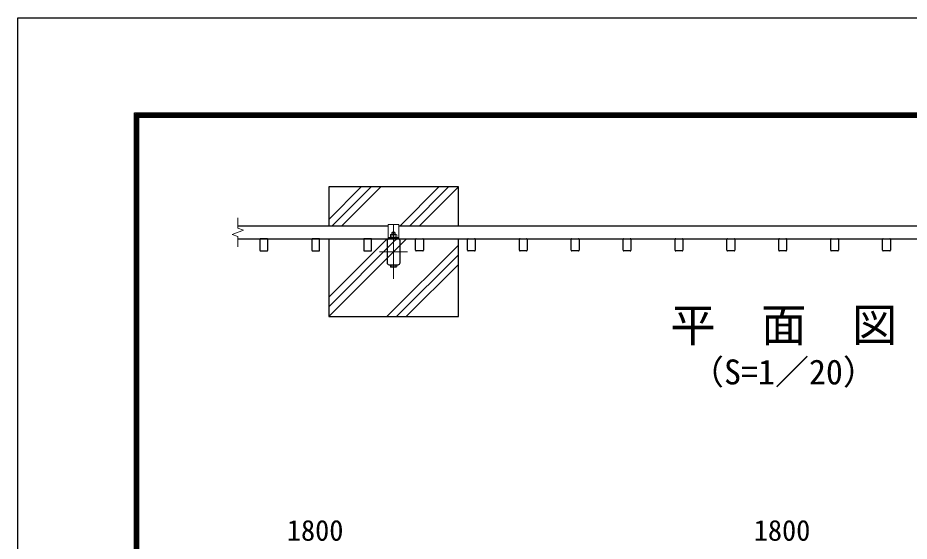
# Model space of a CAD drawing. Units: millimetres, scale not verified. Extents: x -4200 to 4200, y -2970 to 2970.
# Drawn here: x -4200 to -2138, y 1760 to 2970 of the extents above; entities that cross this region are included whole.
import ezdxf
from ezdxf.enums import TextEntityAlignment as Align

# ---------------------------------------------------------------- set-up
doc = ezdxf.new("R2010")
doc.units = ezdxf.units.MM
doc.header["$LTSCALE"] = 10
doc.linetypes.add('USER1', pattern=[50.8, 31.75, -6.35, 6.35, -6.35])
for name, color, linetype, lineweight in [('0-0_D-TTL', 2, 'Continuous', 25), ('0-1_D-TTL-TXT', 7, 'Continuous', 25), ('0-2_D-BMK', 2, 'USER1', 13), ('0-3_D-DCR-HCH', 7, 'Continuous', 13), ('0-4_D-STR1', 1, 'Continuous', 25), ('0-5_D-STR4', 7, 'Continuous', 25), ('0-6_D-STR3', 3, 'Continuous', 13), ('0-8_D-STR-DIM', 7, 'Continuous', 13)]:
    doc.layers.add(name, color=color, linetype=linetype, lineweight=lineweight)
doc.styles.add('ＭＳ ゴシック', font='')
doc.styles.get('ＭＳ ゴシック').set_extended_font_data('MS Gothic')

msp = doc.modelspace()

# ---------------------------------------------------------------- linework, layer by layer
at = {"layer": '0-0_D-TTL'}
for points in [[(-4199.92, 2970), (4200.08, 2970), (4200.08, -2970), (-4199.92, -2970)], [(-3929.92, 2750), (3930.08, 2750), (3930.08, -2750), (-3929.92, -2750)], [(-3927.42, 2747.5), (3927.58, 2747.5), (3927.58, -2747.5), (-3927.42, -2747.5)], [(-3924.92, 2745), (3925.08, 2745), (3925.08, -2745), (-3924.92, -2745)], [(-3922.42, 2742.5), (3922.58, 2742.5), (3922.58, -2742.5), (-3922.42, -2742.5)], [(-3919.92, 2740), (3920.08, 2740), (3920.08, -2740), (-3919.92, -2740)]]:
    msp.add_lwpolyline(points, close=True, dxfattribs=at)
at = {"layer": '0-2_D-BMK'}
for p, q in [((-3330.77, 2491.66), (-3330.77, 2366.66)), ((-3363.27, 2429.16), (-3298.27, 2429.16))]:
    msp.add_line(p, q, dxfattribs=at)
at = {"layer": '0-3_D-DCR-HCH'}
for p, q in [((-3480.77, 2503.84), (-3405.45, 2579.16)), ((-3473, 2489.16), (-3383, 2579.16)), ((-3450.55, 2489.16), (-3360.55, 2579.16)), ((-3315.85, 2489.16), (-3225.85, 2579.16)), ((-3293.4, 2489.16), (-3203.4, 2579.16)), ((-3270.95, 2489.16), (-3180.95, 2579.16)), ((-3480.77, 2458.94), (-3480.55, 2459.16)), ((-3480.77, 2324.24), (-3345.85, 2459.16)), ((-3346.24, 2279.16), (-3180.77, 2444.63)), ((-3323.79, 2279.16), (-3180.77, 2422.18)), ((-3301.34, 2279.16), (-3180.77, 2399.73))]:
    msp.add_line(p, q, dxfattribs=at)
for points in [[(-3480.77, 2279.34), (-3330.77, 2429.34), (-3300.95, 2459.16)], [(-3480.77, 2301.79), (-3330.77, 2451.79), (-3323.4, 2459.16)]]:
    msp.add_lwpolyline(points, dxfattribs=at)
at = {"layer": '0-4_D-STR1'}
for p, q in [((-3690.77, 2489.16), (-3343.27, 2489.16)), ((-3318.27, 2489.16), (-1543.27, 2489.16)), ((-3690.77, 2459.16), (-1170.77, 2459.16)), ((-3639.77, 2457.66), (-3639.77, 2432.66)), ((-3623.27, 2459.16), (-3638.27, 2459.16)), ((-3621.77, 2432.66), (-3621.77, 2457.66)), ((-3519.77, 2457.66), (-3519.77, 2432.66)), ((-3503.27, 2459.16), (-3518.27, 2459.16)), ((-3501.77, 2432.66), (-3501.77, 2457.66)), ((-3399.77, 2457.66), (-3399.77, 2432.66)), ((-3383.27, 2459.16), (-3398.27, 2459.16)), ((-3381.77, 2432.66), (-3381.77, 2457.66)), ((-3345.77, 2454.56), (-3345.77, 2403.76)), ((-3320.37, 2459.16), (-3341.17, 2459.16)), ((-3340.12, 2459.16), (-3321.43, 2459.16)), ((-3340.12, 2459.16), (-3321.43, 2459.16)), ((-3315.77, 2403.76), (-3315.77, 2454.56)), ((-3279.77, 2432.66), (-3279.77, 2457.66)), ((-3278.27, 2459.16), (-3263.27, 2459.16)), ((-3261.77, 2457.66), (-3261.77, 2432.66)), ((-3159.77, 2432.66), (-3159.77, 2457.66)), ((-3158.27, 2459.16), (-3143.27, 2459.16)), ((-3141.77, 2457.66), (-3141.77, 2432.66)), ((-3039.77, 2432.66), (-3039.77, 2457.66)), ((-3038.27, 2459.16), (-3023.27, 2459.16)), ((-3021.77, 2457.66), (-3021.77, 2432.66)), ((-2919.77, 2432.66), (-2919.77, 2457.66)), ((-2918.27, 2459.16), (-2903.27, 2459.16)), ((-2901.77, 2457.66), (-2901.77, 2432.66)), ((-2799.77, 2432.66), (-2799.77, 2457.66)), ((-2798.27, 2459.16), (-2783.27, 2459.16)), ((-2781.77, 2457.66), (-2781.77, 2432.66)), ((-2679.77, 2432.66), (-2679.77, 2457.66)), ((-2678.27, 2459.16), (-2663.27, 2459.16)), ((-2661.77, 2457.66), (-2661.77, 2432.66)), ((-2559.77, 2432.66), (-2559.77, 2457.66)), ((-2558.27, 2459.16), (-2543.27, 2459.16)), ((-2541.77, 2457.66), (-2541.77, 2432.66)), ((-2439.77, 2432.66), (-2439.77, 2457.66)), ((-2438.27, 2459.16), (-2423.27, 2459.16)), ((-2421.77, 2457.66), (-2421.77, 2432.66)), ((-2319.77, 2432.66), (-2319.77, 2457.66)), ((-2318.27, 2459.16), (-2303.27, 2459.16)), ((-2301.77, 2457.66), (-2301.77, 2432.66)), ((-2199.77, 2432.66), (-2199.77, 2457.66)), ((-2198.27, 2459.16), (-2183.27, 2459.16)), ((-2181.77, 2457.66), (-2181.77, 2432.66)), ((-3638.27, 2431.16), (-3623.27, 2431.16)), ((-3518.27, 2431.16), (-3503.27, 2431.16)), ((-3398.27, 2431.16), (-3383.27, 2431.16)), ((-3263.27, 2431.16), (-3278.27, 2431.16)), ((-3143.27, 2431.16), (-3158.27, 2431.16)), ((-3023.27, 2431.16), (-3038.27, 2431.16)), ((-2903.27, 2431.16), (-2918.27, 2431.16)), ((-2783.27, 2431.16), (-2798.27, 2431.16)), ((-2663.27, 2431.16), (-2678.27, 2431.16)), ((-2543.27, 2431.16), (-2558.27, 2431.16)), ((-2423.27, 2431.16), (-2438.27, 2431.16)), ((-2303.27, 2431.16), (-2318.27, 2431.16)), ((-2183.27, 2431.16), (-2198.27, 2431.16)), ((-3341.17, 2399.16), (-3320.37, 2399.16))]:
    msp.add_line(p, q, dxfattribs=at)
for centre, radius, start, end in [((-3638.27, 2457.66), 1.5, 90, 180), ((-3623.27, 2457.66), 1.5, 0, 90), ((-3518.27, 2457.66), 1.5, 90, 180), ((-3503.27, 2457.66), 1.5, 0, 90), ((-3398.27, 2457.66), 1.5, 90, 180), ((-3383.27, 2457.66), 1.5, 0, 90), ((-3341.17, 2454.56), 4.6, 90, 180), ((-3320.37, 2454.56), 4.6, 0, 90), ((-3278.27, 2457.66), 1.5, 90, 180), ((-3263.27, 2457.66), 1.5, 0, 90), ((-3158.27, 2457.66), 1.5, 90, 180), ((-3143.27, 2457.66), 1.5, 0, 90), ((-3038.27, 2457.66), 1.5, 90, 180), ((-3023.27, 2457.66), 1.5, 0, 90), ((-2918.27, 2457.66), 1.5, 90, 180), ((-2903.27, 2457.66), 1.5, 0, 90), ((-2798.27, 2457.66), 1.5, 90, 180), ((-2783.27, 2457.66), 1.5, 0, 90), ((-2678.27, 2457.66), 1.5, 90, 180), ((-2663.27, 2457.66), 1.5, 0, 90), ((-2558.27, 2457.66), 1.5, 90, 180), ((-2543.27, 2457.66), 1.5, 0, 90), ((-2438.27, 2457.66), 1.5, 90, 180), ((-2423.27, 2457.66), 1.5, 0, 90), ((-2318.27, 2457.66), 1.5, 90, 180), ((-2303.27, 2457.66), 1.5, 0, 90), ((-2198.27, 2457.66), 1.5, 90, 180), ((-2183.27, 2457.66), 1.5, 0, 90), ((-3638.27, 2432.66), 1.5, 180, 270), ((-3623.27, 2432.66), 1.5, 270, 0), ((-3518.27, 2432.66), 1.5, 180, 270), ((-3503.27, 2432.66), 1.5, 270, 0), ((-3398.27, 2432.66), 1.5, 180, 270), ((-3383.27, 2432.66), 1.5, 270, 0), ((-3278.27, 2432.66), 1.5, 180, 270), ((-3263.27, 2432.66), 1.5, 270, 0), ((-3158.27, 2432.66), 1.5, 180, 270), ((-3143.27, 2432.66), 1.5, 270, 0), ((-3038.27, 2432.66), 1.5, 180, 270), ((-3023.27, 2432.66), 1.5, 270, 0), ((-2918.27, 2432.66), 1.5, 180, 270), ((-2903.27, 2432.66), 1.5, 270, 0), ((-2798.27, 2432.66), 1.5, 180, 270), ((-2783.27, 2432.66), 1.5, 270, 0), ((-2678.27, 2432.66), 1.5, 180, 270), ((-2663.27, 2432.66), 1.5, 270, 0), ((-2558.27, 2432.66), 1.5, 180, 270), ((-2543.27, 2432.66), 1.5, 270, 0), ((-2438.27, 2432.66), 1.5, 180, 270), ((-2423.27, 2432.66), 1.5, 270, 0), ((-2318.27, 2432.66), 1.5, 180, 270), ((-2303.27, 2432.66), 1.5, 270, 0), ((-2198.27, 2432.66), 1.5, 180, 270), ((-2183.27, 2432.66), 1.5, 270, 0), ((-3341.17, 2403.76), 4.6, 180, 270), ((-3320.37, 2403.76), 4.6, 270, 0)]:
    msp.add_arc(centre, radius, start, end, dxfattribs=at)
at = {"layer": '0-5_D-STR4'}
msp.add_line((-3480.77, 2579.16), (-3480.77, 2489.16), dxfattribs=at)
for points in [[(-3180.77, 2489.16), (-3180.77, 2579.16), (-3480.77, 2579.16)], [(-3480.77, 2459.16), (-3480.77, 2279.16), (-3180.77, 2279.16), (-3180.77, 2459.16)]]:
    msp.add_lwpolyline(points, dxfattribs=at)
at = {"layer": '0-6_D-STR3'}
for p, q in [((-3343.27, 2492.36), (-3343.27, 2459.16)), ((-3343.27, 2492.36), (-3318.27, 2492.36)), ((-3334.77, 2472.96), (-3333.57, 2474.16)), ((-3333.57, 2474.16), (-3327.97, 2474.16)), ((-3326.77, 2472.96), (-3327.97, 2474.16)), ((-3318.27, 2492.36), (-3318.27, 2459.16)), ((-3343.27, 2462.36), (-3318.27, 2462.36)), ((-3343.27, 2459.16), (-3318.27, 2459.16)), ((-3338.28, 2468.14), (-3337.02, 2468.86)), ((-3338.28, 2462.36), (-3338.28, 2468.14)), ((-3323.27, 2462.36), (-3338.28, 2462.36)), ((-3324.52, 2468.86), (-3337.02, 2468.86)), ((-3334.77, 2472.96), (-3326.77, 2472.96)), ((-3334.77, 2468.86), (-3334.77, 2472.96)), ((-3334.53, 2462.36), (-3334.53, 2468.14)), ((-3334.02, 2468.86), (-3334.02, 2473.71)), ((-3327.52, 2468.86), (-3327.52, 2473.71)), ((-3327.02, 2462.36), (-3327.02, 2468.14)), ((-3326.77, 2468.86), (-3326.77, 2472.96)), ((-3323.27, 2468.14), (-3324.52, 2468.86)), ((-3323.27, 2462.36), (-3323.27, 2468.14)), ((-3338.28, 2399.16), (-3338.28, 2394.56)), ((-3338.28, 2399.16), (-3323.27, 2399.16)), ((-3337.07, 2393.86), (-3338.28, 2394.56)), ((-3337.07, 2393.86), (-3324.47, 2393.86)), ((-3334.53, 2399.16), (-3334.53, 2394.56)), ((-3327.02, 2399.16), (-3327.02, 2394.56)), ((-3324.47, 2393.86), (-3323.27, 2394.56)), ((-3323.27, 2399.16), (-3323.27, 2394.56))]:
    msp.add_line(p, q, dxfattribs=at)
for centre, radius, start, end in [((-3336.4, 2465.4), 3.32, 55.61586, 124.38414), ((-3330.77, 2456.3), 12.42, 72.4121, 107.5879), ((-3325.14, 2465.4), 3.32, 55.61585, 124.38416), ((-3336.4, 2397.3), 3.32, 235.61585, 304.38415), ((-3330.77, 2406.4), 12.42, 252.4121, 287.5879), ((-3325.14, 2397.3), 3.32, 235.61585, 304.38415)]:
    msp.add_arc(centre, radius, start, end, dxfattribs=at)
at = {"layer": '0-8_D-STR-DIM'}
for p, q in [((-3690.77, 2507.91), (-3690.77, 2483.78)), ((-3703.99, 2469.35), (-3677.56, 2478.97)), ((-3677.56, 2478.97), (-3690.77, 2483.78)), ((-3690.77, 2464.54), (-3703.99, 2469.35)), ((-3690.77, 2464.54), (-3690.77, 2440.41))]:
    msp.add_line(p, q, dxfattribs=at)

# ---------------------------------------------------------------- texts
at = {"layer": '0-1_D-TTL-TXT', "style": 'ＭＳ ゴシック'}
for s, height, p in [('平\u3000面\u3000図', 76.98, (-2690.68, 2198.31)), ('（S=1／20）', 57.7, (-2645.19, 2105.11))]:
    msp.add_text(s, height=height, dxfattribs=at).set_placement(p, align=Align.BOTTOM_LEFT)
at = {"layer": '0-8_D-STR-DIM', "style": 'ＭＳ ゴシック'}
for p in [(-3577.67, 1746.6), (-2497.67, 1746.6)]:
    msp.add_text('1800', height=48.09, dxfattribs=at).set_placement(p, align=Align.BOTTOM_LEFT)

doc.saveas('drawing.dxf')
